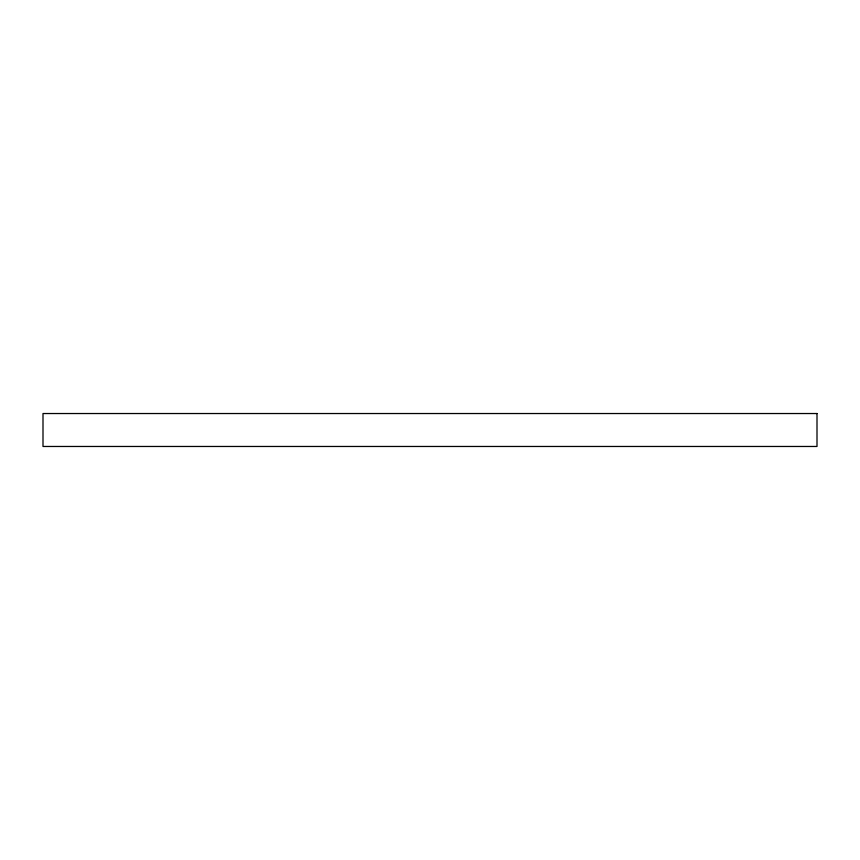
<?xml version="1.0" encoding="UTF-8"?>
<svg xmlns="http://www.w3.org/2000/svg" width="860" height="860" viewBox="0 0 860 860"><rect width="100%" height="100%" fill="white"/><g stroke="black" fill="none" stroke-linecap="round" stroke-linejoin="round"><path stroke-width="1.29" d="M817 413.531L43 413.531L43 446.469L817 446.469L817 413.531"/></g></svg>
